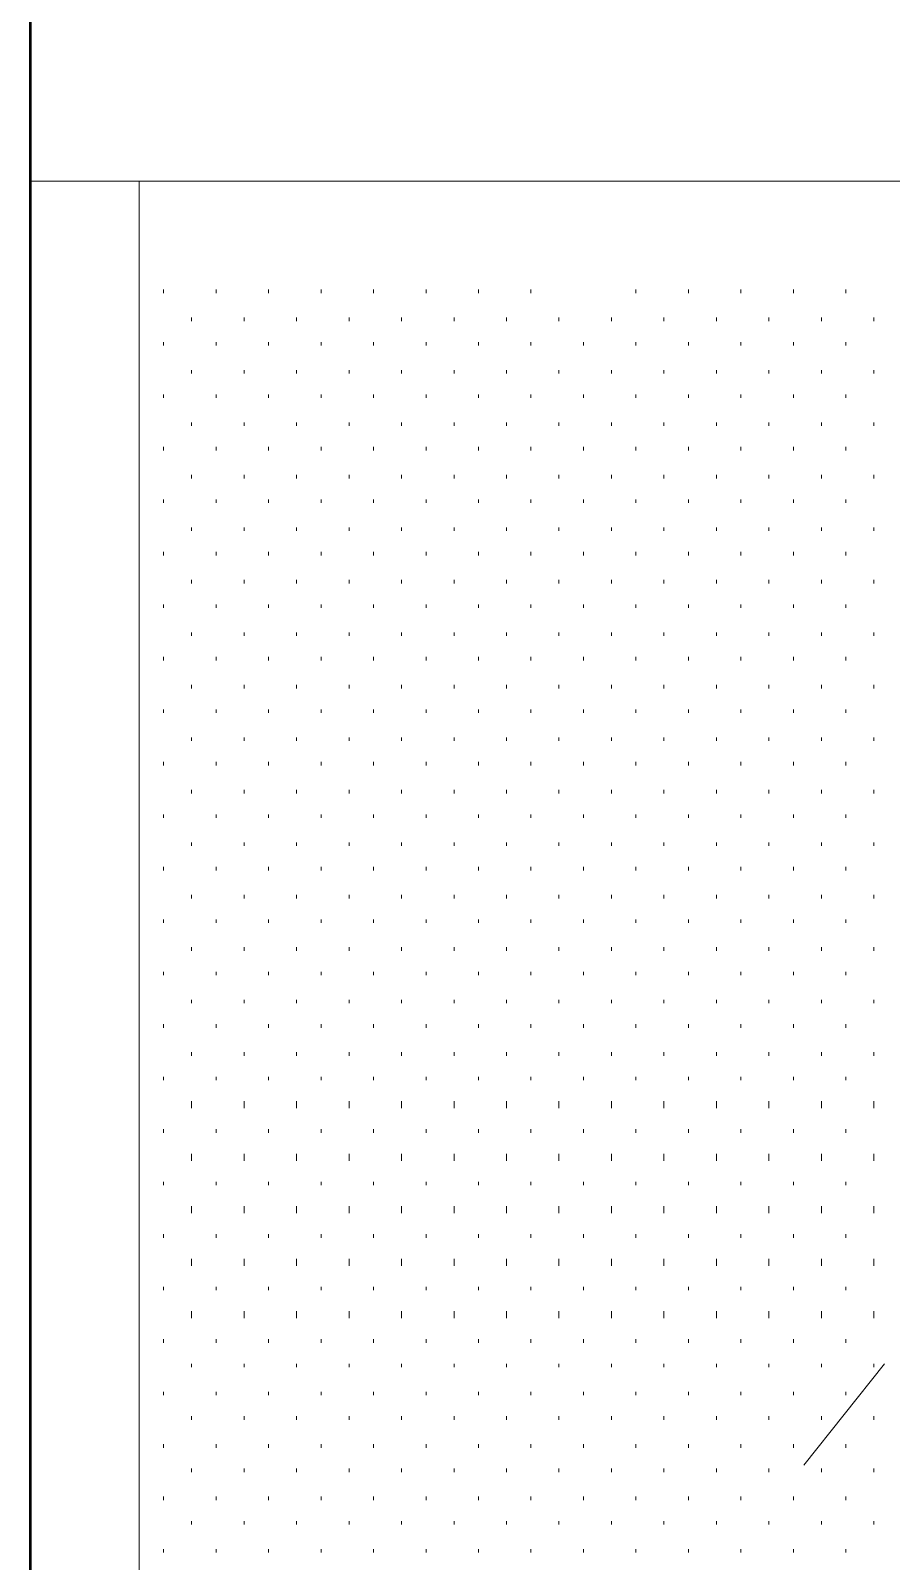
# Model space of a CAD drawing. Header units: inches. Extents: x -6061 to 13621, y -296 to 7483.
# Drawn here: x -5435.99 to -5416.29, y 671.89 to 706.93 of the extents above; entities that cross this region are included whole.
import ezdxf

# ---------------------------------------------------------------- set-up
doc = ezdxf.new("R2010")
doc.units = ezdxf.units.IN
doc.header["$MEASUREMENT"] = 0
doc.layers.get('0').update_dxf_attribs({"linetype": 'CONTINUOUS'})

msp = doc.modelspace()

# ---------------------------------------------------------------- linework, layer by layer
at = {"color": 7, "linetype": 'Continuous', "lineweight": 53, "true_color": 0x000007}
msp.add_line((-5435.99234, 607.4552), (-5435.99234, 803.59683), dxfattribs=at)
at = {"color": 7, "linetype": 'Continuous', "lineweight": 18, "true_color": 0x000007}
msp.add_line((-5435.99234, 703.48371), (-5328.19053, 703.48371), dxfattribs=at)
at = {"color": 7, "linetype": 'Continuous', "lineweight": 9, "true_color": 0x000007}
for p, q in [((-5435.99234, 703.48371), (-5433.50954, 703.48371)), ((-5435.99234, 703.48371), (-5435.99234, 607.4552)), ((-5433.50954, 701.0009), (-5433.50954, 703.48371)), ((-5397.46881, 703.48371), (-5433.50954, 703.48371)), ((-5433.50954, 703.48371), (-5433.50954, 607.4552)), ((-5433.50954, 701.0009), (-5433.50954, 607.4552)), ((-5416.45026, 676.41312), (-5418.29234, 674.0905))]:
    msp.add_line(p, q, dxfattribs=at)
at = {"color": 250, "linetype": 'Continuous', "lineweight": 9, "true_color": 0x303030}
for p, q in [((-5435.99234, 701.40136), (-5435.99234, 701.40136)), ((-5435.99234, 695.55475), (-5435.99234, 695.55475)), ((-5435.99234, 688.98733), (-5435.99234, 688.98733)), ((-5435.99234, 679.85701), (-5435.99234, 679.85701))]:
    msp.add_line(p, q, dxfattribs=at)
at = {"color": 7, "linetype": 'Continuous', "lineweight": 9, "true_color": 0xffffff}
for p, q in [((-5432.9489, 700.92081), (-5432.9489, 701.0009)), ((-5431.74755, 700.92081), (-5431.74755, 701.0009)), ((-5430.54619, 700.92081), (-5430.54619, 701.0009)), ((-5429.34483, 700.92081), (-5429.34483, 701.0009)), ((-5428.14347, 700.92081), (-5428.14347, 701.0009)), ((-5426.94212, 700.92081), (-5426.94212, 701.0009)), ((-5425.74076, 700.92081), (-5425.74076, 701.0009)), ((-5424.5394, 700.92081), (-5424.5394, 701.0009)), ((-5422.13669, 700.92081), (-5422.13669, 701.0009)), ((-5420.93533, 700.92081), (-5420.93533, 701.0009)), ((-5419.73397, 700.92081), (-5419.73397, 701.0009)), ((-5418.53262, 700.92081), (-5418.53262, 701.0009)), ((-5417.33126, 700.92081), (-5417.33126, 701.0009)), ((-5432.30818, 700.28009), (-5432.30818, 700.36018)), ((-5431.10682, 700.28009), (-5431.10682, 700.36018)), ((-5429.90547, 700.28009), (-5429.90547, 700.36018)), ((-5428.70411, 700.28009), (-5428.70411, 700.36018)), ((-5427.50275, 700.28009), (-5427.50275, 700.36018)), ((-5426.30139, 700.28009), (-5426.30139, 700.36018)), ((-5425.10004, 700.28009), (-5425.10004, 700.36018)), ((-5423.89868, 700.28009), (-5423.89868, 700.36018)), ((-5422.69732, 700.28009), (-5422.69732, 700.36018)), ((-5421.49596, 700.28009), (-5421.49596, 700.36018)), ((-5420.29461, 700.28009), (-5420.29461, 700.36018)), ((-5419.09325, 700.28009), (-5419.09325, 700.36018)), ((-5417.89189, 700.28009), (-5417.89189, 700.36018)), ((-5416.69053, 700.28009), (-5416.69053, 700.36018)), ((-5432.9489, 699.71946), (-5432.9489, 699.79955)), ((-5431.74755, 699.71946), (-5431.74755, 699.79955)), ((-5430.54619, 699.71946), (-5430.54619, 699.79955)), ((-5429.34483, 699.71946), (-5429.34483, 699.79955)), ((-5428.14347, 699.71946), (-5428.14347, 699.79955)), ((-5426.94212, 699.71946), (-5426.94212, 699.79955)), ((-5425.74076, 699.71946), (-5425.74076, 699.79955)), ((-5424.5394, 699.71946), (-5424.5394, 699.79955)), ((-5423.33805, 699.71946), (-5423.33805, 699.79955)), ((-5422.13669, 699.71946), (-5422.13669, 699.79955)), ((-5420.93533, 699.71946), (-5420.93533, 699.79955)), ((-5419.73397, 699.71946), (-5419.73397, 699.79955)), ((-5418.53262, 699.71946), (-5418.53262, 699.79955)), ((-5417.33126, 699.71946), (-5417.33126, 699.79955)), ((-5432.30818, 699.07873), (-5432.30818, 699.15882)), ((-5431.10682, 699.07873), (-5431.10682, 699.15882)), ((-5429.90547, 699.07873), (-5429.90547, 699.15882)), ((-5428.70411, 699.07873), (-5428.70411, 699.15882)), ((-5427.50275, 699.07873), (-5427.50275, 699.15882)), ((-5426.30139, 699.07873), (-5426.30139, 699.15882)), ((-5425.10004, 699.07873), (-5425.10004, 699.15882)), ((-5423.89868, 699.07873), (-5423.89868, 699.15882)), ((-5422.69732, 699.07873), (-5422.69732, 699.15882)), ((-5421.49596, 699.07873), (-5421.49596, 699.15882)), ((-5420.29461, 699.07873), (-5420.29461, 699.15882)), ((-5419.09325, 699.07873), (-5419.09325, 699.15882)), ((-5417.89189, 699.07873), (-5417.89189, 699.15882)), ((-5416.69053, 699.07873), (-5416.69053, 699.15882)), ((-5432.9489, 698.5181), (-5432.9489, 698.59819)), ((-5431.74755, 698.5181), (-5431.74755, 698.59819)), ((-5430.54619, 698.5181), (-5430.54619, 698.59819)), ((-5429.34483, 698.5181), (-5429.34483, 698.59819)), ((-5428.14347, 698.5181), (-5428.14347, 698.59819)), ((-5426.94212, 698.5181), (-5426.94212, 698.59819)), ((-5425.74076, 698.5181), (-5425.74076, 698.59819)), ((-5424.5394, 698.5181), (-5424.5394, 698.59819)), ((-5423.33805, 698.5181), (-5423.33805, 698.59819)), ((-5422.13669, 698.5181), (-5422.13669, 698.59819)), ((-5420.93533, 698.5181), (-5420.93533, 698.59819)), ((-5419.73397, 698.5181), (-5419.73397, 698.59819)), ((-5418.53262, 698.5181), (-5418.53262, 698.59819)), ((-5417.33126, 698.5181), (-5417.33126, 698.59819)), ((-5432.30818, 697.87738), (-5432.30818, 697.95747)), ((-5431.10682, 697.87738), (-5431.10682, 697.95747)), ((-5429.90547, 697.87738), (-5429.90547, 697.95747)), ((-5428.70411, 697.87738), (-5428.70411, 697.95747)), ((-5427.50275, 697.87738), (-5427.50275, 697.95747)), ((-5426.30139, 697.87738), (-5426.30139, 697.95747)), ((-5425.10004, 697.87738), (-5425.10004, 697.95747)), ((-5423.89868, 697.87738), (-5423.89868, 697.95747)), ((-5422.69732, 697.87738), (-5422.69732, 697.95747)), ((-5421.49596, 697.87738), (-5421.49596, 697.95747)), ((-5420.29461, 697.87738), (-5420.29461, 697.95747)), ((-5419.09325, 697.87738), (-5419.09325, 697.95747)), ((-5417.89189, 697.87738), (-5417.89189, 697.95747)), ((-5416.69053, 697.87738), (-5416.69053, 697.95747)), ((-5432.9489, 697.31674), (-5432.9489, 697.39683)), ((-5431.74755, 697.31674), (-5431.74755, 697.39683)), ((-5430.54619, 697.31674), (-5430.54619, 697.39683)), ((-5429.34483, 697.31674), (-5429.34483, 697.39683)), ((-5428.14347, 697.31674), (-5428.14347, 697.39683)), ((-5426.94212, 697.31674), (-5426.94212, 697.39683)), ((-5425.74076, 697.31674), (-5425.74076, 697.39683)), ((-5424.5394, 697.31674), (-5424.5394, 697.39683)), ((-5423.33805, 697.31674), (-5423.33805, 697.39683)), ((-5422.13669, 697.31674), (-5422.13669, 697.39683)), ((-5420.93533, 697.31674), (-5420.93533, 697.39683)), ((-5419.73397, 697.31674), (-5419.73397, 697.39683)), ((-5418.53262, 697.31674), (-5418.53262, 697.39683)), ((-5417.33126, 697.31674), (-5417.33126, 697.39683)), ((-5432.30818, 696.67602), (-5432.30818, 696.75611)), ((-5431.10682, 696.67602), (-5431.10682, 696.75611)), ((-5429.90547, 696.67602), (-5429.90547, 696.75611)), ((-5428.70411, 696.67602), (-5428.70411, 696.75611)), ((-5427.50275, 696.67602), (-5427.50275, 696.75611)), ((-5426.30139, 696.67602), (-5426.30139, 696.75611)), ((-5425.10004, 696.67602), (-5425.10004, 696.75611)), ((-5423.89868, 696.67602), (-5423.89868, 696.75611)), ((-5422.69732, 696.67602), (-5422.69732, 696.75611)), ((-5421.49596, 696.67602), (-5421.49596, 696.75611)), ((-5420.29461, 696.67602), (-5420.29461, 696.75611)), ((-5419.09325, 696.67602), (-5419.09325, 696.75611)), ((-5417.89189, 696.67602), (-5417.89189, 696.75611)), ((-5416.69053, 696.67602), (-5416.69053, 696.75611)), ((-5432.9489, 696.11538), (-5432.9489, 696.19547)), ((-5431.74755, 696.11538), (-5431.74755, 696.19547)), ((-5430.54619, 696.11538), (-5430.54619, 696.19547)), ((-5429.34483, 696.11538), (-5429.34483, 696.19547)), ((-5428.14347, 696.11538), (-5428.14347, 696.19547)), ((-5426.94212, 696.11538), (-5426.94212, 696.19547)), ((-5425.74076, 696.11538), (-5425.74076, 696.19547)), ((-5424.5394, 696.11538), (-5424.5394, 696.19547)), ((-5423.33805, 696.11538), (-5423.33805, 696.19547)), ((-5422.13669, 696.11538), (-5422.13669, 696.19547)), ((-5420.93533, 696.11538), (-5420.93533, 696.19547)), ((-5419.73397, 696.11538), (-5419.73397, 696.19547)), ((-5418.53262, 696.11538), (-5418.53262, 696.19547)), ((-5417.33126, 696.11538), (-5417.33126, 696.19547)), ((-5432.30818, 695.47466), (-5432.30818, 695.55475)), ((-5431.10682, 695.47466), (-5431.10682, 695.55475)), ((-5429.90547, 695.47466), (-5429.90547, 695.55475)), ((-5428.70411, 695.47466), (-5428.70411, 695.55475)), ((-5427.50275, 695.47466), (-5427.50275, 695.55475)), ((-5426.30139, 695.47466), (-5426.30139, 695.55475)), ((-5425.10004, 695.47466), (-5425.10004, 695.55475)), ((-5423.89868, 695.47466), (-5423.89868, 695.55475)), ((-5422.69732, 695.47466), (-5422.69732, 695.55475)), ((-5421.49596, 695.47466), (-5421.49596, 695.55475)), ((-5420.29461, 695.47466), (-5420.29461, 695.55475)), ((-5419.09325, 695.47466), (-5419.09325, 695.55475)), ((-5417.89189, 695.47466), (-5417.89189, 695.55475)), ((-5416.69053, 695.47466), (-5416.69053, 695.55475)), ((-5432.9489, 694.91403), (-5432.9489, 694.99412)), ((-5431.74755, 694.91403), (-5431.74755, 694.99412)), ((-5430.54619, 694.91403), (-5430.54619, 694.99412)), ((-5429.34483, 694.91403), (-5429.34483, 694.99412)), ((-5428.14347, 694.91403), (-5428.14347, 694.99412)), ((-5426.94212, 694.91403), (-5426.94212, 694.99412)), ((-5425.74076, 694.91403), (-5425.74076, 694.99412)), ((-5424.5394, 694.91403), (-5424.5394, 694.99412)), ((-5423.33805, 694.91403), (-5423.33805, 694.99412)), ((-5422.13669, 694.91403), (-5422.13669, 694.99412)), ((-5420.93533, 694.91403), (-5420.93533, 694.99412)), ((-5419.73397, 694.91403), (-5419.73397, 694.99412)), ((-5418.53262, 694.91403), (-5418.53262, 694.99412)), ((-5417.33126, 694.91403), (-5417.33126, 694.99412)), ((-5432.30818, 694.2733), (-5432.30818, 694.35339)), ((-5431.10682, 694.2733), (-5431.10682, 694.35339)), ((-5429.90547, 694.2733), (-5429.90547, 694.35339)), ((-5428.70411, 694.2733), (-5428.70411, 694.35339)), ((-5427.50275, 694.2733), (-5427.50275, 694.35339)), ((-5426.30139, 694.2733), (-5426.30139, 694.35339)), ((-5425.10004, 694.2733), (-5425.10004, 694.35339)), ((-5423.89868, 694.2733), (-5423.89868, 694.35339)), ((-5422.69732, 694.2733), (-5422.69732, 694.35339)), ((-5421.49596, 694.2733), (-5421.49596, 694.35339)), ((-5420.29461, 694.2733), (-5420.29461, 694.35339)), ((-5419.09325, 694.2733), (-5419.09325, 694.35339)), ((-5417.89189, 694.2733), (-5417.89189, 694.35339)), ((-5416.69053, 694.2733), (-5416.69053, 694.35339)), ((-5432.9489, 693.71267), (-5432.9489, 693.79276)), ((-5431.74755, 693.71267), (-5431.74755, 693.79276)), ((-5430.54619, 693.71267), (-5430.54619, 693.79276)), ((-5429.34483, 693.71267), (-5429.34483, 693.79276)), ((-5428.14347, 693.71267), (-5428.14347, 693.79276)), ((-5426.94212, 693.71267), (-5426.94212, 693.79276)), ((-5425.74076, 693.71267), (-5425.74076, 693.79276)), ((-5424.5394, 693.71267), (-5424.5394, 693.79276)), ((-5423.33805, 693.71267), (-5423.33805, 693.79276)), ((-5422.13669, 693.71267), (-5422.13669, 693.79276)), ((-5420.93533, 693.71267), (-5420.93533, 693.79276)), ((-5419.73397, 693.71267), (-5419.73397, 693.79276)), ((-5418.53262, 693.71267), (-5418.53262, 693.79276)), ((-5417.33126, 693.71267), (-5417.33126, 693.79276)), ((-5432.30818, 693.07195), (-5432.30818, 693.15204)), ((-5431.10682, 693.07195), (-5431.10682, 693.15204)), ((-5429.90547, 693.07195), (-5429.90547, 693.15204)), ((-5428.70411, 693.07195), (-5428.70411, 693.15204)), ((-5427.50275, 693.07195), (-5427.50275, 693.15204)), ((-5426.30139, 693.07195), (-5426.30139, 693.15204)), ((-5425.10004, 693.07195), (-5425.10004, 693.15204)), ((-5423.89868, 693.07195), (-5423.89868, 693.15204)), ((-5422.69732, 693.07195), (-5422.69732, 693.15204)), ((-5421.49596, 693.07195), (-5421.49596, 693.15204)), ((-5420.29461, 693.07195), (-5420.29461, 693.15204)), ((-5419.09325, 693.07195), (-5419.09325, 693.15204)), ((-5417.89189, 693.07195), (-5417.89189, 693.15204)), ((-5416.69053, 693.07195), (-5416.69053, 693.15204)), ((-5432.9489, 692.51131), (-5432.9489, 692.5914)), ((-5431.74755, 692.51131), (-5431.74755, 692.5914)), ((-5430.54619, 692.51131), (-5430.54619, 692.5914)), ((-5429.34483, 692.51131), (-5429.34483, 692.5914)), ((-5428.14347, 692.51131), (-5428.14347, 692.5914)), ((-5426.94212, 692.51131), (-5426.94212, 692.5914)), ((-5425.74076, 692.51131), (-5425.74076, 692.5914)), ((-5424.5394, 692.51131), (-5424.5394, 692.5914)), ((-5423.33805, 692.51131), (-5423.33805, 692.5914)), ((-5422.13669, 692.51131), (-5422.13669, 692.5914)), ((-5420.93533, 692.51131), (-5420.93533, 692.5914)), ((-5419.73397, 692.51131), (-5419.73397, 692.5914)), ((-5418.53262, 692.51131), (-5418.53262, 692.5914)), ((-5417.33126, 692.51131), (-5417.33126, 692.5914)), ((-5432.30818, 691.87059), (-5432.30818, 691.95068)), ((-5431.10682, 691.87059), (-5431.10682, 691.95068)), ((-5429.90547, 691.87059), (-5429.90547, 691.95068)), ((-5428.70411, 691.87059), (-5428.70411, 691.95068)), ((-5427.50275, 691.87059), (-5427.50275, 691.95068)), ((-5426.30139, 691.87059), (-5426.30139, 691.95068)), ((-5425.10004, 691.87059), (-5425.10004, 691.95068)), ((-5423.89868, 691.87059), (-5423.89868, 691.95068)), ((-5422.69732, 691.87059), (-5422.69732, 691.95068)), ((-5421.49596, 691.87059), (-5421.49596, 691.95068)), ((-5420.29461, 691.87059), (-5420.29461, 691.95068)), ((-5419.09325, 691.87059), (-5419.09325, 691.95068)), ((-5417.89189, 691.87059), (-5417.89189, 691.95068)), ((-5416.69053, 691.87059), (-5416.69053, 691.95068)), ((-5432.9489, 691.30995), (-5432.9489, 691.39005)), ((-5431.74755, 691.30995), (-5431.74755, 691.39005)), ((-5430.54619, 691.30995), (-5430.54619, 691.39005)), ((-5429.34483, 691.30995), (-5429.34483, 691.39005)), ((-5428.14347, 691.30995), (-5428.14347, 691.39005)), ((-5426.94212, 691.30995), (-5426.94212, 691.39005)), ((-5425.74076, 691.30995), (-5425.74076, 691.39005)), ((-5424.5394, 691.30995), (-5424.5394, 691.39005)), ((-5423.33805, 691.30995), (-5423.33805, 691.39005)), ((-5422.13669, 691.30995), (-5422.13669, 691.39005)), ((-5420.93533, 691.30995), (-5420.93533, 691.39005)), ((-5419.73397, 691.30995), (-5419.73397, 691.39005)), ((-5418.53262, 691.30995), (-5418.53262, 691.39005)), ((-5417.33126, 691.30995), (-5417.33126, 691.39005)), ((-5432.30818, 690.66923), (-5432.30818, 690.74932)), ((-5431.10682, 690.66923), (-5431.10682, 690.74932)), ((-5429.90547, 690.66923), (-5429.90547, 690.74932)), ((-5428.70411, 690.66923), (-5428.70411, 690.74932)), ((-5427.50275, 690.66923), (-5427.50275, 690.74932)), ((-5426.30139, 690.66923), (-5426.30139, 690.74932)), ((-5425.10004, 690.66923), (-5425.10004, 690.74932)), ((-5423.89868, 690.66923), (-5423.89868, 690.74932)), ((-5422.69732, 690.66923), (-5422.69732, 690.74932)), ((-5421.49596, 690.66923), (-5421.49596, 690.74932)), ((-5420.29461, 690.66923), (-5420.29461, 690.74932)), ((-5419.09325, 690.66923), (-5419.09325, 690.74932)), ((-5417.89189, 690.66923), (-5417.89189, 690.74932)), ((-5416.69053, 690.66923), (-5416.69053, 690.74932)), ((-5432.9489, 690.1086), (-5432.9489, 690.18869)), ((-5431.74755, 690.1086), (-5431.74755, 690.18869)), ((-5430.54619, 690.1086), (-5430.54619, 690.18869)), ((-5429.34483, 690.1086), (-5429.34483, 690.18869)), ((-5428.14347, 690.1086), (-5428.14347, 690.18869)), ((-5426.94212, 690.1086), (-5426.94212, 690.18869)), ((-5425.74076, 690.1086), (-5425.74076, 690.18869)), ((-5424.5394, 690.1086), (-5424.5394, 690.18869)), ((-5423.33805, 690.1086), (-5423.33805, 690.18869)), ((-5422.13669, 690.1086), (-5422.13669, 690.18869)), ((-5420.93533, 690.1086), (-5420.93533, 690.18869)), ((-5419.73397, 690.1086), (-5419.73397, 690.18869)), ((-5418.53262, 690.1086), (-5418.53262, 690.18869)), ((-5417.33126, 690.1086), (-5417.33126, 690.18869)), ((-5432.30818, 689.46787), (-5432.30818, 689.54796)), ((-5431.10682, 689.46787), (-5431.10682, 689.54796)), ((-5429.90547, 689.46787), (-5429.90547, 689.54796)), ((-5428.70411, 689.46787), (-5428.70411, 689.54796)), ((-5427.50275, 689.46787), (-5427.50275, 689.54796)), ((-5426.30139, 689.46787), (-5426.30139, 689.54796)), ((-5425.10004, 689.46787), (-5425.10004, 689.54796)), ((-5423.89868, 689.46787), (-5423.89868, 689.54796)), ((-5422.69732, 689.46787), (-5422.69732, 689.54796)), ((-5421.49596, 689.46787), (-5421.49596, 689.54796)), ((-5420.29461, 689.46787), (-5420.29461, 689.54796)), ((-5419.09325, 689.46787), (-5419.09325, 689.54796)), ((-5417.89189, 689.46787), (-5417.89189, 689.54796)), ((-5416.69053, 689.46787), (-5416.69053, 689.54796)), ((-5432.9489, 688.90724), (-5432.9489, 688.98733)), ((-5431.74755, 688.90724), (-5431.74755, 688.98733)), ((-5430.54619, 688.90724), (-5430.54619, 688.98733)), ((-5429.34483, 688.90724), (-5429.34483, 688.98733)), ((-5428.14347, 688.90724), (-5428.14347, 688.98733)), ((-5426.94212, 688.90724), (-5426.94212, 688.98733)), ((-5425.74076, 688.90724), (-5425.74076, 688.98733)), ((-5424.5394, 688.90724), (-5424.5394, 688.98733)), ((-5423.33805, 688.90724), (-5423.33805, 688.98733)), ((-5422.13669, 688.90724), (-5422.13669, 688.98733)), ((-5420.93533, 688.90724), (-5420.93533, 688.98733)), ((-5419.73397, 688.90724), (-5419.73397, 688.98733)), ((-5418.53262, 688.90724), (-5418.53262, 688.98733)), ((-5417.33126, 688.90724), (-5417.33126, 688.98733)), ((-5432.30818, 688.26652), (-5432.30818, 688.34661)), ((-5431.10682, 688.26652), (-5431.10682, 688.34661)), ((-5429.90547, 688.26652), (-5429.90547, 688.34661)), ((-5428.70411, 688.26652), (-5428.70411, 688.34661)), ((-5427.50275, 688.26652), (-5427.50275, 688.34661)), ((-5426.30139, 688.26652), (-5426.30139, 688.34661)), ((-5425.10004, 688.26652), (-5425.10004, 688.34661)), ((-5423.89868, 688.26652), (-5423.89868, 688.34661)), ((-5422.69732, 688.26652), (-5422.69732, 688.34661)), ((-5421.49596, 688.26652), (-5421.49596, 688.34661)), ((-5420.29461, 688.26652), (-5420.29461, 688.34661)), ((-5419.09325, 688.26652), (-5419.09325, 688.34661)), ((-5417.89189, 688.26652), (-5417.89189, 688.34661)), ((-5416.69053, 688.26652), (-5416.69053, 688.34661)), ((-5432.9489, 687.70588), (-5432.9489, 687.78597)), ((-5431.74755, 687.70588), (-5431.74755, 687.78597)), ((-5430.54619, 687.70588), (-5430.54619, 687.78597)), ((-5429.34483, 687.70588), (-5429.34483, 687.78597)), ((-5428.14347, 687.70588), (-5428.14347, 687.78597)), ((-5426.94212, 687.70588), (-5426.94212, 687.78597)), ((-5425.74076, 687.70588), (-5425.74076, 687.78597)), ((-5424.5394, 687.70588), (-5424.5394, 687.78597)), ((-5423.33805, 687.70588), (-5423.33805, 687.78597)), ((-5422.13669, 687.70588), (-5422.13669, 687.78597)), ((-5420.93533, 687.70588), (-5420.93533, 687.78597)), ((-5419.73397, 687.70588), (-5419.73397, 687.78597)), ((-5418.53262, 687.70588), (-5418.53262, 687.78597)), ((-5417.33126, 687.70588), (-5417.33126, 687.78597)), ((-5432.30818, 687.06516), (-5432.30818, 687.14525)), ((-5431.10682, 687.06516), (-5431.10682, 687.14525)), ((-5429.90547, 687.06516), (-5429.90547, 687.14525)), ((-5428.70411, 687.06516), (-5428.70411, 687.14525)), ((-5427.50275, 687.06516), (-5427.50275, 687.14525)), ((-5426.30139, 687.06516), (-5426.30139, 687.14525)), ((-5425.10004, 687.06516), (-5425.10004, 687.14525)), ((-5423.89868, 687.06516), (-5423.89868, 687.14525)), ((-5422.69732, 687.06516), (-5422.69732, 687.14525)), ((-5421.49596, 687.06516), (-5421.49596, 687.14525)), ((-5420.29461, 687.06516), (-5420.29461, 687.14525)), ((-5419.09325, 687.06516), (-5419.09325, 687.14525)), ((-5417.89189, 687.06516), (-5417.89189, 687.14525)), ((-5416.69053, 687.06516), (-5416.69053, 687.14525)), ((-5432.9489, 686.50452), (-5432.9489, 686.58462)), ((-5431.74755, 686.50452), (-5431.74755, 686.58462)), ((-5430.54619, 686.50452), (-5430.54619, 686.58462)), ((-5429.34483, 686.50452), (-5429.34483, 686.58462)), ((-5428.14347, 686.50452), (-5428.14347, 686.58462)), ((-5426.94212, 686.50452), (-5426.94212, 686.58462)), ((-5425.74076, 686.50452), (-5425.74076, 686.58462)), ((-5424.5394, 686.50452), (-5424.5394, 686.58462)), ((-5423.33805, 686.50452), (-5423.33805, 686.58462)), ((-5422.13669, 686.50452), (-5422.13669, 686.58462)), ((-5420.93533, 686.50452), (-5420.93533, 686.58462)), ((-5419.73397, 686.50452), (-5419.73397, 686.58462)), ((-5418.53262, 686.50452), (-5418.53262, 686.58462)), ((-5417.33126, 686.50452), (-5417.33126, 686.58462)), ((-5432.30818, 685.8638), (-5432.30818, 685.94389)), ((-5431.10682, 685.8638), (-5431.10682, 685.94389)), ((-5429.90547, 685.8638), (-5429.90547, 685.94389)), ((-5428.70411, 685.8638), (-5428.70411, 685.94389)), ((-5427.50275, 685.8638), (-5427.50275, 685.94389)), ((-5426.30139, 685.8638), (-5426.30139, 685.94389)), ((-5425.10004, 685.8638), (-5425.10004, 685.94389)), ((-5423.89868, 685.8638), (-5423.89868, 685.94389)), ((-5422.69732, 685.8638), (-5422.69732, 685.94389)), ((-5421.49596, 685.8638), (-5421.49596, 685.94389)), ((-5420.29461, 685.8638), (-5420.29461, 685.94389)), ((-5419.09325, 685.8638), (-5419.09325, 685.94389)), ((-5417.89189, 685.8638), (-5417.89189, 685.94389)), ((-5416.69053, 685.8638), (-5416.69053, 685.94389)), ((-5432.9489, 685.30317), (-5432.9489, 685.38326)), ((-5431.74755, 685.30317), (-5431.74755, 685.38326)), ((-5430.54619, 685.30317), (-5430.54619, 685.38326)), ((-5429.34483, 685.30317), (-5429.34483, 685.38326)), ((-5428.14347, 685.30317), (-5428.14347, 685.38326)), ((-5426.94212, 685.30317), (-5426.94212, 685.38326)), ((-5425.74076, 685.30317), (-5425.74076, 685.38326)), ((-5424.5394, 685.30317), (-5424.5394, 685.38326)), ((-5423.33805, 685.30317), (-5423.33805, 685.38326)), ((-5422.13669, 685.30317), (-5422.13669, 685.38326)), ((-5420.93533, 685.30317), (-5420.93533, 685.38326)), ((-5419.73397, 685.30317), (-5419.73397, 685.38326)), ((-5418.53262, 685.30317), (-5418.53262, 685.38326)), ((-5417.33126, 685.30317), (-5417.33126, 685.38326)), ((-5432.30818, 684.66244), (-5432.30818, 684.74253)), ((-5431.10682, 684.66244), (-5431.10682, 684.74253)), ((-5429.90547, 684.66244), (-5429.90547, 684.74253)), ((-5428.70411, 684.66244), (-5428.70411, 684.74253)), ((-5427.50275, 684.66244), (-5427.50275, 684.74253)), ((-5426.30139, 684.66244), (-5426.30139, 684.74253)), ((-5425.10004, 684.66244), (-5425.10004, 684.74253)), ((-5423.89868, 684.66244), (-5423.89868, 684.74253)), ((-5422.69732, 684.66244), (-5422.69732, 684.74253)), ((-5421.49596, 684.66244), (-5421.49596, 684.74253)), ((-5420.29461, 684.66244), (-5420.29461, 684.74253)), ((-5419.09325, 684.66244), (-5419.09325, 684.74253)), ((-5417.89189, 684.66244), (-5417.89189, 684.74253)), ((-5416.69053, 684.66244), (-5416.69053, 684.74253)), ((-5432.9489, 684.10181), (-5432.9489, 684.1819)), ((-5431.74755, 684.10181), (-5431.74755, 684.1819)), ((-5430.54619, 684.10181), (-5430.54619, 684.1819)), ((-5429.34483, 684.10181), (-5429.34483, 684.1819)), ((-5428.14347, 684.10181), (-5428.14347, 684.1819)), ((-5426.94212, 684.10181), (-5426.94212, 684.1819)), ((-5425.74076, 684.10181), (-5425.74076, 684.1819)), ((-5424.5394, 684.10181), (-5424.5394, 684.1819)), ((-5423.33805, 684.10181), (-5423.33805, 684.1819)), ((-5422.13669, 684.10181), (-5422.13669, 684.1819)), ((-5420.93533, 684.10181), (-5420.93533, 684.1819)), ((-5419.73397, 684.10181), (-5419.73397, 684.1819)), ((-5418.53262, 684.10181), (-5418.53262, 684.1819)), ((-5417.33126, 684.10181), (-5417.33126, 684.1819)), ((-5432.30818, 683.46109), (-5432.30818, 683.54118)), ((-5431.10682, 683.46109), (-5431.10682, 683.54118)), ((-5429.90547, 683.46109), (-5429.90547, 683.54118)), ((-5428.70411, 683.46109), (-5428.70411, 683.54118)), ((-5427.50275, 683.46109), (-5427.50275, 683.54118)), ((-5426.30139, 683.46109), (-5426.30139, 683.54118)), ((-5425.10004, 683.46109), (-5425.10004, 683.54118)), ((-5423.89868, 683.46109), (-5423.89868, 683.54118)), ((-5422.69732, 683.46109), (-5422.69732, 683.54118)), ((-5421.49596, 683.46109), (-5421.49596, 683.54118)), ((-5420.29461, 683.46109), (-5420.29461, 683.54118)), ((-5419.09325, 683.46109), (-5419.09325, 683.54118)), ((-5417.89189, 683.46109), (-5417.89189, 683.54118)), ((-5416.69053, 683.46109), (-5416.69053, 683.54118)), ((-5432.9489, 682.90045), (-5432.9489, 682.98054)), ((-5431.74755, 682.90045), (-5431.74755, 682.98054)), ((-5430.54619, 682.90045), (-5430.54619, 682.98054)), ((-5429.34483, 682.90045), (-5429.34483, 682.98054)), ((-5428.14347, 682.90045), (-5428.14347, 682.98054)), ((-5426.94212, 682.90045), (-5426.94212, 682.98054)), ((-5425.74076, 682.90045), (-5425.74076, 682.98054)), ((-5424.5394, 682.90045), (-5424.5394, 682.98054)), ((-5423.33805, 682.90045), (-5423.33805, 682.98054)), ((-5422.13669, 682.90045), (-5422.13669, 682.98054)), ((-5420.93533, 682.90045), (-5420.93533, 682.98054)), ((-5419.73397, 682.90045), (-5419.73397, 682.98054)), ((-5418.53262, 682.90045), (-5418.53262, 682.98054)), ((-5417.33126, 682.90045), (-5417.33126, 682.98054)), ((-5432.30818, 682.25973), (-5432.30818, 682.41991)), ((-5431.10682, 682.25973), (-5431.10682, 682.41991)), ((-5429.90547, 682.25973), (-5429.90547, 682.41991)), ((-5428.70411, 682.25973), (-5428.70411, 682.41991)), ((-5427.50275, 682.25973), (-5427.50275, 682.41991)), ((-5426.30139, 682.25973), (-5426.30139, 682.41991)), ((-5425.10004, 682.25973), (-5425.10004, 682.41991)), ((-5423.89868, 682.25973), (-5423.89868, 682.41991)), ((-5422.69732, 682.25973), (-5422.69732, 682.41991)), ((-5421.49596, 682.25973), (-5421.49596, 682.41991)), ((-5420.29461, 682.25973), (-5420.29461, 682.41991)), ((-5419.09325, 682.25973), (-5419.09325, 682.41991)), ((-5417.89189, 682.25973), (-5417.89189, 682.41991)), ((-5416.69053, 682.25973), (-5416.69053, 682.41991)), ((-5432.9489, 681.69909), (-5432.9489, 681.77919)), ((-5431.74755, 681.69909), (-5431.74755, 681.77919)), ((-5430.54619, 681.69909), (-5430.54619, 681.77919)), ((-5429.34483, 681.69909), (-5429.34483, 681.77919)), ((-5428.14347, 681.69909), (-5428.14347, 681.77919)), ((-5426.94212, 681.69909), (-5426.94212, 681.77919)), ((-5425.74076, 681.69909), (-5425.74076, 681.77919)), ((-5424.5394, 681.69909), (-5424.5394, 681.77919)), ((-5423.33805, 681.69909), (-5423.33805, 681.77919)), ((-5422.13669, 681.69909), (-5422.13669, 681.77919)), ((-5420.93533, 681.69909), (-5420.93533, 681.77919)), ((-5419.73397, 681.69909), (-5419.73397, 681.77919)), ((-5418.53262, 681.69909), (-5418.53262, 681.77919)), ((-5417.33126, 681.69909), (-5417.33126, 681.77919)), ((-5432.30818, 681.05837), (-5432.30818, 681.21855)), ((-5431.10682, 681.05837), (-5431.10682, 681.21855)), ((-5429.90547, 681.05837), (-5429.90547, 681.21855)), ((-5428.70411, 681.05837), (-5428.70411, 681.21855)), ((-5427.50275, 681.05837), (-5427.50275, 681.21855)), ((-5426.30139, 681.05837), (-5426.30139, 681.21855)), ((-5425.10004, 681.05837), (-5425.10004, 681.21855)), ((-5423.89868, 681.05837), (-5423.89868, 681.21855)), ((-5422.69732, 681.05837), (-5422.69732, 681.21855)), ((-5421.49596, 681.05837), (-5421.49596, 681.21855)), ((-5420.29461, 681.05837), (-5420.29461, 681.21855)), ((-5419.09325, 681.05837), (-5419.09325, 681.21855)), ((-5417.89189, 681.05837), (-5417.89189, 681.21855)), ((-5416.69053, 681.05837), (-5416.69053, 681.21855)), ((-5432.9489, 680.49774), (-5432.9489, 680.57783)), ((-5431.74755, 680.49774), (-5431.74755, 680.57783)), ((-5430.54619, 680.49774), (-5430.54619, 680.57783)), ((-5429.34483, 680.49774), (-5429.34483, 680.57783)), ((-5428.14347, 680.49774), (-5428.14347, 680.57783)), ((-5426.94212, 680.49774), (-5426.94212, 680.57783)), ((-5425.74076, 680.49774), (-5425.74076, 680.57783)), ((-5424.5394, 680.49774), (-5424.5394, 680.57783)), ((-5423.33805, 680.49774), (-5423.33805, 680.57783)), ((-5422.13669, 680.49774), (-5422.13669, 680.57783)), ((-5420.93533, 680.49774), (-5420.93533, 680.57783)), ((-5419.73397, 680.49774), (-5419.73397, 680.57783)), ((-5418.53262, 680.49774), (-5418.53262, 680.57783)), ((-5417.33126, 680.49774), (-5417.33126, 680.57783)), ((-5432.30818, 679.85701), (-5432.30818, 680.01719)), ((-5431.10682, 679.85701), (-5431.10682, 680.01719)), ((-5429.90547, 679.85701), (-5429.90547, 680.01719)), ((-5428.70411, 679.85701), (-5428.70411, 680.01719)), ((-5427.50275, 679.85701), (-5427.50275, 680.01719)), ((-5426.30139, 679.85701), (-5426.30139, 680.01719)), ((-5425.10004, 679.85701), (-5425.10004, 680.01719)), ((-5423.89868, 679.85701), (-5423.89868, 680.01719)), ((-5422.69732, 679.85701), (-5422.69732, 680.01719)), ((-5421.49596, 679.85701), (-5421.49596, 680.01719)), ((-5420.29461, 679.85701), (-5420.29461, 680.01719)), ((-5419.09325, 679.85701), (-5419.09325, 680.01719)), ((-5417.89189, 679.85701), (-5417.89189, 680.01719)), ((-5416.69053, 679.85701), (-5416.69053, 680.01719)), ((-5432.9489, 679.29638), (-5432.9489, 679.37647)), ((-5431.74755, 679.29638), (-5431.74755, 679.37647)), ((-5430.54619, 679.29638), (-5430.54619, 679.37647)), ((-5429.34483, 679.29638), (-5429.34483, 679.37647)), ((-5428.14347, 679.29638), (-5428.14347, 679.37647)), ((-5426.94212, 679.29638), (-5426.94212, 679.37647)), ((-5425.74076, 679.29638), (-5425.74076, 679.37647)), ((-5424.5394, 679.29638), (-5424.5394, 679.37647)), ((-5423.33805, 679.29638), (-5423.33805, 679.37647)), ((-5422.13669, 679.29638), (-5422.13669, 679.37647)), ((-5420.93533, 679.29638), (-5420.93533, 679.37647)), ((-5419.73397, 679.29638), (-5419.73397, 679.37647)), ((-5418.53262, 679.29638), (-5418.53262, 679.37647)), ((-5417.33126, 679.29638), (-5417.33126, 679.37647)), ((-5432.30818, 678.65566), (-5432.30818, 678.81584)), ((-5431.10682, 678.65566), (-5431.10682, 678.81584)), ((-5429.90547, 678.65566), (-5429.90547, 678.81584)), ((-5428.70411, 678.65566), (-5428.70411, 678.81584)), ((-5427.50275, 678.65566), (-5427.50275, 678.81584)), ((-5426.30139, 678.65566), (-5426.30139, 678.81584)), ((-5425.10004, 678.65566), (-5425.10004, 678.81584)), ((-5423.89868, 678.65566), (-5423.89868, 678.81584)), ((-5422.69732, 678.65566), (-5422.69732, 678.81584)), ((-5421.49596, 678.65566), (-5421.49596, 678.81584)), ((-5420.29461, 678.65566), (-5420.29461, 678.81584)), ((-5419.09325, 678.65566), (-5419.09325, 678.81584)), ((-5417.89189, 678.65566), (-5417.89189, 678.81584)), ((-5416.69053, 678.65566), (-5416.69053, 678.81584)), ((-5432.9489, 678.09502), (-5432.9489, 678.17511)), ((-5431.74755, 678.09502), (-5431.74755, 678.17511)), ((-5430.54619, 678.09502), (-5430.54619, 678.17511)), ((-5429.34483, 678.09502), (-5429.34483, 678.17511)), ((-5428.14347, 678.09502), (-5428.14347, 678.17511)), ((-5426.94212, 678.09502), (-5426.94212, 678.17511)), ((-5425.74076, 678.09502), (-5425.74076, 678.17511)), ((-5424.5394, 678.09502), (-5424.5394, 678.17511)), ((-5423.33805, 678.09502), (-5423.33805, 678.17511)), ((-5422.13669, 678.09502), (-5422.13669, 678.17511)), ((-5420.93533, 678.09502), (-5420.93533, 678.17511)), ((-5419.73397, 678.09502), (-5419.73397, 678.17511)), ((-5418.53262, 678.09502), (-5418.53262, 678.17511)), ((-5417.33126, 678.09502), (-5417.33126, 678.17511)), ((-5432.30818, 677.4543), (-5432.30818, 677.61448)), ((-5431.10682, 677.4543), (-5431.10682, 677.61448)), ((-5429.90547, 677.4543), (-5429.90547, 677.61448)), ((-5428.70411, 677.4543), (-5428.70411, 677.61448)), ((-5427.50275, 677.4543), (-5427.50275, 677.61448)), ((-5426.30139, 677.4543), (-5426.30139, 677.61448)), ((-5425.10004, 677.4543), (-5425.10004, 677.61448)), ((-5423.89868, 677.4543), (-5423.89868, 677.61448)), ((-5422.69732, 677.4543), (-5422.69732, 677.61448)), ((-5421.49596, 677.4543), (-5421.49596, 677.61448)), ((-5420.29461, 677.4543), (-5420.29461, 677.61448)), ((-5419.09325, 677.4543), (-5419.09325, 677.61448)), ((-5417.89189, 677.4543), (-5417.89189, 677.61448)), ((-5416.69053, 677.4543), (-5416.69053, 677.61448)), ((-5432.9489, 676.89366), (-5432.9489, 676.97376)), ((-5431.74755, 676.89366), (-5431.74755, 676.97376)), ((-5430.54619, 676.89366), (-5430.54619, 676.97376)), ((-5429.34483, 676.89366), (-5429.34483, 676.97376)), ((-5428.14347, 676.89366), (-5428.14347, 676.97376)), ((-5426.94212, 676.89366), (-5426.94212, 676.97376)), ((-5425.74076, 676.89366), (-5425.74076, 676.97376)), ((-5424.5394, 676.89366), (-5424.5394, 676.97376)), ((-5423.33805, 676.89366), (-5423.33805, 676.97376)), ((-5422.13669, 676.89366), (-5422.13669, 676.97376)), ((-5420.93533, 676.89366), (-5420.93533, 676.97376)), ((-5419.73397, 676.89366), (-5419.73397, 676.97376)), ((-5418.53262, 676.89366), (-5418.53262, 676.97376)), ((-5417.33126, 676.89366), (-5417.33126, 676.97376)), ((-5432.30818, 676.33303), (-5432.30818, 676.41312)), ((-5431.10682, 676.33303), (-5431.10682, 676.41312)), ((-5429.90547, 676.33303), (-5429.90547, 676.41312)), ((-5428.70411, 676.33303), (-5428.70411, 676.41312)), ((-5427.50275, 676.33303), (-5427.50275, 676.41312)), ((-5426.30139, 676.33303), (-5426.30139, 676.41312)), ((-5425.10004, 676.33303), (-5425.10004, 676.41312)), ((-5423.89868, 676.33303), (-5423.89868, 676.41312)), ((-5422.69732, 676.33303), (-5422.69732, 676.41312)), ((-5421.49596, 676.33303), (-5421.49596, 676.41312)), ((-5420.29461, 676.33303), (-5420.29461, 676.41312)), ((-5419.09325, 676.33303), (-5419.09325, 676.41312)), ((-5417.89189, 676.33303), (-5417.89189, 676.41312)), ((-5416.69053, 676.33303), (-5416.69053, 676.41312)), ((-5432.9489, 675.69231), (-5432.9489, 675.7724)), ((-5431.74755, 675.69231), (-5431.74755, 675.7724)), ((-5430.54619, 675.69231), (-5430.54619, 675.7724)), ((-5429.34483, 675.69231), (-5429.34483, 675.7724)), ((-5428.14347, 675.69231), (-5428.14347, 675.7724)), ((-5426.94212, 675.69231), (-5426.94212, 675.7724)), ((-5425.74076, 675.69231), (-5425.74076, 675.7724)), ((-5424.5394, 675.69231), (-5424.5394, 675.7724)), ((-5423.33805, 675.69231), (-5423.33805, 675.7724)), ((-5422.13669, 675.69231), (-5422.13669, 675.7724)), ((-5420.93533, 675.69231), (-5420.93533, 675.7724)), ((-5419.73397, 675.69231), (-5419.73397, 675.7724)), ((-5418.53262, 675.69231), (-5418.53262, 675.7724)), ((-5417.33126, 675.69231), (-5417.33126, 675.7724)), ((-5432.30818, 675.13167), (-5432.30818, 675.21176)), ((-5431.10682, 675.13167), (-5431.10682, 675.21176)), ((-5429.90547, 675.13167), (-5429.90547, 675.21176)), ((-5428.70411, 675.13167), (-5428.70411, 675.21176)), ((-5427.50275, 675.13167), (-5427.50275, 675.21176)), ((-5426.30139, 675.13167), (-5426.30139, 675.21176)), ((-5425.10004, 675.13167), (-5425.10004, 675.21176)), ((-5423.89868, 675.13167), (-5423.89868, 675.21176)), ((-5422.69732, 675.13167), (-5422.69732, 675.21176)), ((-5421.49596, 675.13167), (-5421.49596, 675.21176)), ((-5420.29461, 675.13167), (-5420.29461, 675.21176)), ((-5419.09325, 675.13167), (-5419.09325, 675.21176)), ((-5417.89189, 675.13167), (-5417.89189, 675.21176)), ((-5416.69053, 675.13167), (-5416.69053, 675.21176)), ((-5432.9489, 674.49095), (-5432.9489, 674.57104)), ((-5431.74755, 674.49095), (-5431.74755, 674.57104)), ((-5430.54619, 674.49095), (-5430.54619, 674.57104)), ((-5429.34483, 674.49095), (-5429.34483, 674.57104)), ((-5428.14347, 674.49095), (-5428.14347, 674.57104)), ((-5426.94212, 674.49095), (-5426.94212, 674.57104)), ((-5425.74076, 674.49095), (-5425.74076, 674.57104)), ((-5424.5394, 674.49095), (-5424.5394, 674.57104)), ((-5423.33805, 674.49095), (-5423.33805, 674.57104)), ((-5422.13669, 674.49095), (-5422.13669, 674.57104)), ((-5420.93533, 674.49095), (-5420.93533, 674.57104)), ((-5419.73397, 674.49095), (-5419.73397, 674.57104)), ((-5418.53262, 674.49095), (-5418.53262, 674.57104)), ((-5417.33126, 674.49095), (-5417.33126, 674.57104)), ((-5432.30818, 673.93032), (-5432.30818, 674.01041)), ((-5431.10682, 673.93032), (-5431.10682, 674.01041)), ((-5429.90547, 673.93032), (-5429.90547, 674.01041)), ((-5428.70411, 673.93032), (-5428.70411, 674.01041)), ((-5427.50275, 673.93032), (-5427.50275, 674.01041)), ((-5426.30139, 673.93032), (-5426.30139, 674.01041)), ((-5425.10004, 673.93032), (-5425.10004, 674.01041)), ((-5423.89868, 673.93032), (-5423.89868, 674.01041)), ((-5422.69732, 673.93032), (-5422.69732, 674.01041)), ((-5421.49596, 673.93032), (-5421.49596, 674.01041)), ((-5420.29461, 673.93032), (-5420.29461, 674.01041)), ((-5419.09325, 673.93032), (-5419.09325, 674.01041)), ((-5417.89189, 673.93032), (-5417.89189, 674.01041)), ((-5416.69053, 673.93032), (-5416.69053, 674.01041)), ((-5432.9489, 673.28959), (-5432.9489, 673.36968)), ((-5431.74755, 673.28959), (-5431.74755, 673.36968)), ((-5430.54619, 673.28959), (-5430.54619, 673.36968)), ((-5429.34483, 673.28959), (-5429.34483, 673.36968)), ((-5428.14347, 673.28959), (-5428.14347, 673.36968)), ((-5426.94212, 673.28959), (-5426.94212, 673.36968)), ((-5425.74076, 673.28959), (-5425.74076, 673.36968)), ((-5424.5394, 673.28959), (-5424.5394, 673.36968)), ((-5423.33805, 673.28959), (-5423.33805, 673.36968)), ((-5422.13669, 673.28959), (-5422.13669, 673.36968)), ((-5420.93533, 673.28959), (-5420.93533, 673.36968)), ((-5419.73397, 673.28959), (-5419.73397, 673.36968)), ((-5418.53262, 673.28959), (-5418.53262, 673.36968)), ((-5417.33126, 673.28959), (-5417.33126, 673.36968)), ((-5432.30818, 672.72896), (-5432.30818, 672.80905)), ((-5431.10682, 672.72896), (-5431.10682, 672.80905)), ((-5429.90547, 672.72896), (-5429.90547, 672.80905)), ((-5428.70411, 672.72896), (-5428.70411, 672.80905)), ((-5427.50275, 672.72896), (-5427.50275, 672.80905)), ((-5426.30139, 672.72896), (-5426.30139, 672.80905)), ((-5425.10004, 672.72896), (-5425.10004, 672.80905)), ((-5423.89868, 672.72896), (-5423.89868, 672.80905)), ((-5422.69732, 672.72896), (-5422.69732, 672.80905)), ((-5421.49596, 672.72896), (-5421.49596, 672.80905)), ((-5420.29461, 672.72896), (-5420.29461, 672.80905)), ((-5419.09325, 672.72896), (-5419.09325, 672.80905)), ((-5417.89189, 672.72896), (-5417.89189, 672.80905)), ((-5416.69053, 672.72896), (-5416.69053, 672.80905)), ((-5432.9489, 672.08824), (-5432.9489, 672.16833)), ((-5431.74755, 672.08824), (-5431.74755, 672.16833)), ((-5430.54619, 672.08824), (-5430.54619, 672.16833)), ((-5429.34483, 672.08824), (-5429.34483, 672.16833)), ((-5428.14347, 672.08824), (-5428.14347, 672.16833)), ((-5426.94212, 672.08824), (-5426.94212, 672.16833)), ((-5425.74076, 672.08824), (-5425.74076, 672.16833)), ((-5424.5394, 672.08824), (-5424.5394, 672.16833)), ((-5423.33805, 672.08824), (-5423.33805, 672.16833)), ((-5422.13669, 672.08824), (-5422.13669, 672.16833)), ((-5420.93533, 672.08824), (-5420.93533, 672.16833)), ((-5419.73397, 672.08824), (-5419.73397, 672.16833)), ((-5418.53262, 672.08824), (-5418.53262, 672.16833)), ((-5417.33126, 672.08824), (-5417.33126, 672.16833))]:
    msp.add_line(p, q, dxfattribs=at)

doc.saveas('drawing.dxf')
